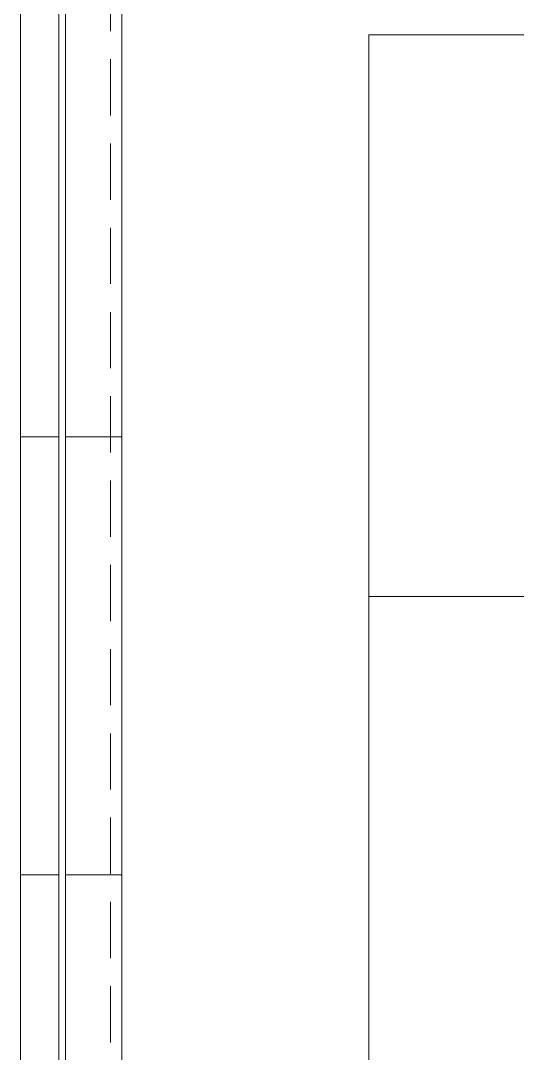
# Model space of a CAD drawing. Header units: metres. Extents: x -13933 to 152404, y -7861 to 21912.
# Drawn here: x 111368.3 to 111589.4, y 946.8 to 1406.4 of the extents above; entities that cross this region are included whole.
import ezdxf

# ---------------------------------------------------------------- set-up
doc = ezdxf.new("R2010")
doc.units = ezdxf.units.M
doc.header["$LTSCALE"] = 100
doc.header["$MEASUREMENT"] = 0
doc.linetypes.add('HIDDEN', pattern=[0.375, 0.25, -0.125])
for name, color, linetype, lineweight in [('06A', 9, 'Continuous', 9), ('06D', 9, 'Continuous', 9), ('15', 9, 'Continuous', 9)]:
    doc.layers.add(name, color=color, linetype=linetype, lineweight=lineweight)

# ---------------------------------------------------------------- blocks, each defined once
blk = doc.blocks.new('p-harpusta-ust')
at = {"layer": '06A'}
for points in [[(2204.54, 3700), (712.54, 3700), (712.54, 3595), (729.54, 3595), (729.54, 3683), (2237.54, 3683), (2237.54, -103), (729.54, -103), (729.54, -3), (-30.46, -3), (-30.46, -20), (712.54, -20), (712.54, -120), (2204.54, -120)], [(2204.54, -75), (757.54, -75), (757.54, 25), (-30.46, 25), (-30.46, 0), (732.54, 0), (732.54, -100), (2234.54, -100), (2234.54, 3680), (732.54, 3680), (732.54, 3595), (757.54, 3595), (757.54, 3655), (2204.54, 3655)], [(1115, -100), (1115, -75)], [(1310, -99.95), (1310, -75)], [(1115, -120), (1115, -102.95)], [(1310, -120), (1310, -102.95)]]:
    blk.add_lwpolyline(points, dxfattribs=at)
at = {"layer": '06D', "linetype": 'HIDDEN'}
for points in [[(2204.54, 3660), (2209.54, 3660), (2209.54, -80), (752.54, -80), (752.54, 20), (-30.46, 20)], [(-30.46, 0), (732.54, 0), (732.54, -100), (2204.54, -100)]]:
    blk.add_lwpolyline(points, dxfattribs=at)
at = {"layer": '15'}
blk.add_lwpolyline([(729.54, 3595), (729.54, 3683), (2237.54, 3683), (2237.54, -103), (729.54, -103), (729.54, -3), (-30.46, -3), (-30.46, 0), (732.54, 0), (732.54, -100), (2234.54, -100), (2234.54, 3680), (732.54, 3680), (732.54, 3595)], close=True, dxfattribs=at)

msp = doc.modelspace()

# ---------------------------------------------------------------- linework, layer by layer
at = {"layer": '06D'}
for points in [[(111413.31, 131.68), (115143.31, 131.68), (115143.31, 1578.68), (113973.34, 1578.68), (113973.34, 2363.68), (113568.34, 2363.68), (113571.31, 3238.68), (111953.34, 3238.68), (111953.34, 2363.68), (111513.31, 2363.68), (111513.31, 1578.68), (111413.31, 1578.68)], [(112023.31, 1400.08), (112023.31, 1150.08), (111523.31, 1150.08), (111523.31, 1400.08)], [(112023.31, 1150.08), (112023.31, 900.08), (111523.31, 900.08), (111523.31, 1150.08)]]:
    msp.add_lwpolyline(points, close=True, dxfattribs=at)

# ---------------------------------------------------------------- block references
at = {"layer": '06D', "rotation": 269.9999999998917}
msp.add_blockref('p-harpusta-ust', (111488.31, 2336.22), dxfattribs=at)

doc.saveas('drawing.dxf')
